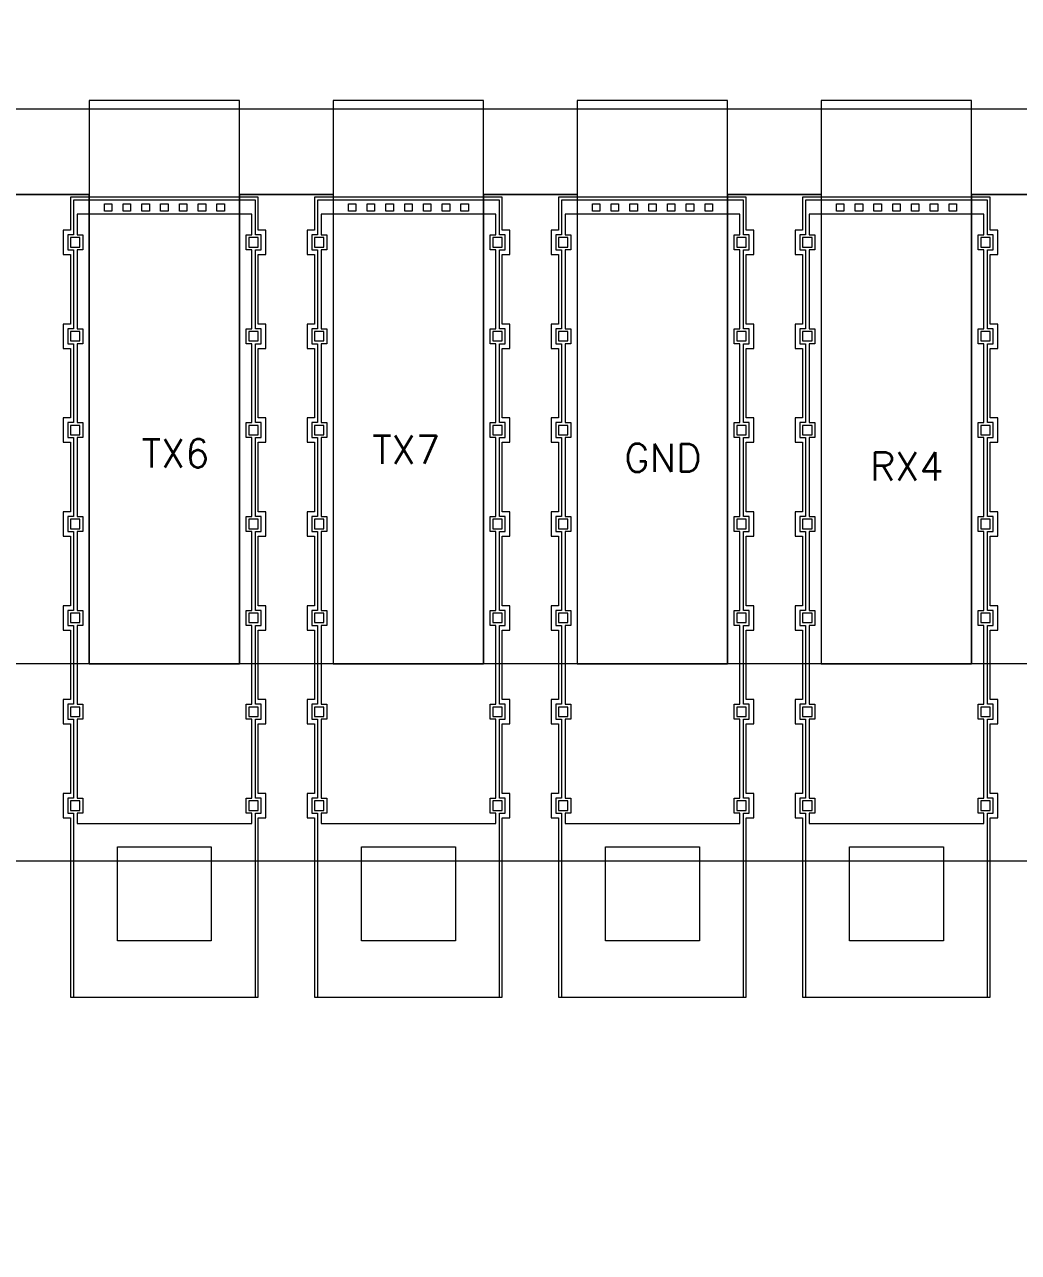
# Model space of a CAD drawing. Header units: millimetres. Extents: x 1403 to 2381, y 158 to 387.
# Drawn here: x 2192.419 to 2193.478, y 294.725 to 296.033 of the extents above; entities that cross this region are included whole.
import ezdxf

# ---------------------------------------------------------------- set-up
doc = ezdxf.new("R2010")
doc.units = ezdxf.units.MM
doc.layers.get('0').update_dxf_attribs({"lineweight": 5})
for name, color, linetype in [('1.Metal', 10, 'Continuous'), ('3.Bottom insulation', 2, 'Continuous'), ('5.Top insulation', 32, 'Continuous'), ('COVER LENS', 6, 'Continuous')]:
    doc.layers.add(name, color=color, linetype=linetype)
for name, color, linetype, lineweight in [('2.Pattern ITO', 211, 'Continuous', 0), ('4.Bridge ITO', 6, 'Continuous', 25), ('DIM', 3, 'Continuous', 5), ('Encap', 210, 'Continuous', 5), ('FPC', 50, 'Continuous', 5), ('Layout.drawing', 1, 'Continuous', 5), ('POL', 202, 'Continuous', 5)]:
    doc.layers.add(name, color=color, linetype=linetype, lineweight=lineweight)
doc.styles.get("Standard").update_dxf_attribs({"font": 'txt', "bigfont": 'gbcbig.shx'})

# ---------------------------------------------------------------- blocks, each defined once
blk = doc.blocks.new('R104A3M-001-POL-V01-A')
at = {"layer": '1.Metal', "lineweight": 5}
for points in [[(675.1831, 329.4683), (675.1831, 329.6643), (675.1891, 329.6643), (675.1891, 329.6803), (675.1831, 329.6803), (675.1831, 329.7643), (675.1891, 329.7643), (675.1891, 329.7803), (675.1831, 329.7803), (675.1831, 329.8643), (675.1891, 329.8643), (675.1891, 329.8803), (675.1831, 329.8803), (675.1831, 329.9643), (675.1891, 329.9643), (675.1891, 329.9803), (675.1831, 329.9803), (675.1831, 330.0643), (675.1891, 330.0643), (675.1891, 330.0803), (675.1831, 330.0803), (675.1831, 330.1643), (675.1891, 330.1643), (675.1891, 330.1803), (675.1831, 330.1803), (675.1831, 330.2643), (675.1891, 330.2643), (675.1891, 330.2803), (675.1831, 330.2803), (675.1831, 330.3173), (674.9891, 330.3173), (674.9891, 330.2803), (674.9831, 330.2803), (674.9831, 330.2643), (674.9891, 330.2643), (674.9891, 330.1803), (674.9831, 330.1803), (674.9831, 330.1643), (674.9891, 330.1643), (674.9891, 330.0803), (674.9831, 330.0803), (674.9831, 330.0643), (674.9891, 330.0643), (674.9891, 329.9803), (674.9831, 329.9803), (674.9831, 329.9643), (674.9891, 329.9643), (674.9891, 329.8803), (674.9831, 329.8803), (674.9831, 329.8643), (674.9891, 329.8643), (674.9891, 329.7803), (674.9831, 329.7803), (674.9831, 329.7643), (674.9891, 329.7643), (674.9891, 329.6803), (674.9831, 329.6803), (674.9831, 329.6643), (674.9891, 329.6643), (674.9891, 329.4683)], [(675.4431, 329.4683), (675.4431, 329.6643), (675.4491, 329.6643), (675.4491, 329.6803), (675.4431, 329.6803), (675.4431, 329.7643), (675.4491, 329.7643), (675.4491, 329.7803), (675.4431, 329.7803), (675.4431, 329.8643), (675.4491, 329.8643), (675.4491, 329.8803), (675.4431, 329.8803), (675.4431, 329.9643), (675.4491, 329.9643), (675.4491, 329.9803), (675.4431, 329.9803), (675.4431, 330.0643), (675.4491, 330.0643), (675.4491, 330.0803), (675.4431, 330.0803), (675.4431, 330.1643), (675.4491, 330.1643), (675.4491, 330.1803), (675.4431, 330.1803), (675.4431, 330.2643), (675.4491, 330.2643), (675.4491, 330.2803), (675.4431, 330.2803), (675.4431, 330.3173), (675.2491, 330.3173), (675.2491, 330.2803), (675.2431, 330.2803), (675.2431, 330.2643), (675.2491, 330.2643), (675.2491, 330.1803), (675.2431, 330.1803), (675.2431, 330.1643), (675.2491, 330.1643), (675.2491, 330.0803), (675.2431, 330.0803), (675.2431, 330.0643), (675.2491, 330.0643), (675.2491, 329.9803), (675.2431, 329.9803), (675.2431, 329.9643), (675.2491, 329.9643), (675.2491, 329.8803), (675.2431, 329.8803), (675.2431, 329.8643), (675.2491, 329.8643), (675.2491, 329.7803), (675.2431, 329.7803), (675.2431, 329.7643), (675.2491, 329.7643), (675.2491, 329.6803), (675.2431, 329.6803), (675.2431, 329.6643), (675.2491, 329.6643), (675.2491, 329.4683)], [(675.7031, 329.4683), (675.7031, 329.6643), (675.7091, 329.6643), (675.7091, 329.6803), (675.7031, 329.6803), (675.7031, 329.7643), (675.7091, 329.7643), (675.7091, 329.7803), (675.7031, 329.7803), (675.7031, 329.8643), (675.7091, 329.8643), (675.7091, 329.8803), (675.7031, 329.8803), (675.7031, 329.9643), (675.7091, 329.9643), (675.7091, 329.9803), (675.7031, 329.9803), (675.7031, 330.0643), (675.7091, 330.0643), (675.7091, 330.0803), (675.7031, 330.0803), (675.7031, 330.1643), (675.7091, 330.1643), (675.7091, 330.1803), (675.7031, 330.1803), (675.7031, 330.2643), (675.7091, 330.2643), (675.7091, 330.2803), (675.7031, 330.2803), (675.7031, 330.3173), (675.5091, 330.3173), (675.5091, 330.2803), (675.5031, 330.2803), (675.5031, 330.2643), (675.5091, 330.2643), (675.5091, 330.1803), (675.5031, 330.1803), (675.5031, 330.1643), (675.5091, 330.1643), (675.5091, 330.0803), (675.5031, 330.0803), (675.5031, 330.0643), (675.5091, 330.0643), (675.5091, 329.9803), (675.5031, 329.9803), (675.5031, 329.9643), (675.5091, 329.9643), (675.5091, 329.8803), (675.5031, 329.8803), (675.5031, 329.8643), (675.5091, 329.8643), (675.5091, 329.7803), (675.5031, 329.7803), (675.5031, 329.7643), (675.5091, 329.7643), (675.5091, 329.6803), (675.5031, 329.6803), (675.5031, 329.6643), (675.5091, 329.6643), (675.5091, 329.4683)], [(675.9631, 329.4683), (675.9631, 329.6643), (675.9691, 329.6643), (675.9691, 329.6803), (675.9631, 329.6803), (675.9631, 329.7643), (675.9691, 329.7643), (675.9691, 329.7803), (675.9631, 329.7803), (675.9631, 329.8643), (675.9691, 329.8643), (675.9691, 329.8803), (675.9631, 329.8803), (675.9631, 329.9643), (675.9691, 329.9643), (675.9691, 329.9803), (675.9631, 329.9803), (675.9631, 330.0643), (675.9691, 330.0643), (675.9691, 330.0803), (675.9631, 330.0803), (675.9631, 330.1643), (675.9691, 330.1643), (675.9691, 330.1803), (675.9631, 330.1803), (675.9631, 330.2643), (675.9691, 330.2643), (675.9691, 330.2803), (675.9631, 330.2803), (675.9631, 330.3173), (675.7691, 330.3173), (675.7691, 330.2803), (675.7631, 330.2803), (675.7631, 330.2643), (675.7691, 330.2643), (675.7691, 330.1803), (675.7631, 330.1803), (675.7631, 330.1643), (675.7691, 330.1643), (675.7691, 330.0803), (675.7631, 330.0803), (675.7631, 330.0643), (675.7691, 330.0643), (675.7691, 329.9803), (675.7631, 329.9803), (675.7631, 329.9643), (675.7691, 329.9643), (675.7691, 329.8803), (675.7631, 329.8803), (675.7631, 329.8643), (675.7691, 329.8643), (675.7691, 329.7803), (675.7631, 329.7803), (675.7631, 329.7643), (675.7691, 329.7643), (675.7691, 329.6803), (675.7631, 329.6803), (675.7631, 329.6643), (675.7691, 329.6643), (675.7691, 329.4683)]]:
    blk.add_lwpolyline(points, dxfattribs=at)
for points in [[(675.1791, 329.6533), (675.1791, 329.6643), (675.1731, 329.6643), (675.1731, 329.6803), (675.1791, 329.6803), (675.1791, 329.7643), (675.1731, 329.7643), (675.1731, 329.7803), (675.1791, 329.7803), (675.1791, 329.8643), (675.1731, 329.8643), (675.1731, 329.8803), (675.1791, 329.8803), (675.1791, 329.9643), (675.1731, 329.9643), (675.1731, 329.9803), (675.1791, 329.9803), (675.1791, 330.0643), (675.1731, 330.0643), (675.1731, 330.0803), (675.1791, 330.0803), (675.1791, 330.1643), (675.1731, 330.1643), (675.1731, 330.1803), (675.1791, 330.1803), (675.1791, 330.2643), (675.1731, 330.2643), (675.1731, 330.2803), (675.1791, 330.2803), (675.1791, 330.3023), (674.9931, 330.3023), (674.9931, 330.2803), (674.9991, 330.2803), (674.9991, 330.2643), (674.9931, 330.2643), (674.9931, 330.1803), (674.9991, 330.1803), (674.9991, 330.1643), (674.9931, 330.1643), (674.9931, 330.0803), (674.9991, 330.0803), (674.9991, 330.0643), (674.9931, 330.0643), (674.9931, 329.9803), (674.9991, 329.9803), (674.9991, 329.9643), (674.9931, 329.9643), (674.9931, 329.8803), (674.9991, 329.8803), (674.9991, 329.8643), (674.9931, 329.8643), (674.9931, 329.7803), (674.9991, 329.7803), (674.9991, 329.7643), (674.9931, 329.7643), (674.9931, 329.6803), (674.9991, 329.6803), (674.9991, 329.6643), (674.9931, 329.6643), (674.9931, 329.6533)], [(675.4391, 329.6533), (675.4391, 329.6643), (675.4331, 329.6643), (675.4331, 329.6803), (675.4391, 329.6803), (675.4391, 329.7643), (675.4331, 329.7643), (675.4331, 329.7803), (675.4391, 329.7803), (675.4391, 329.8643), (675.4331, 329.8643), (675.4331, 329.8803), (675.4391, 329.8803), (675.4391, 329.9643), (675.4331, 329.9643), (675.4331, 329.9803), (675.4391, 329.9803), (675.4391, 330.0643), (675.4331, 330.0643), (675.4331, 330.0803), (675.4391, 330.0803), (675.4391, 330.1643), (675.4331, 330.1643), (675.4331, 330.1803), (675.4391, 330.1803), (675.4391, 330.2643), (675.4331, 330.2643), (675.4331, 330.2803), (675.4391, 330.2803), (675.4391, 330.3023), (675.2531, 330.3023), (675.2531, 330.2803), (675.2591, 330.2803), (675.2591, 330.2643), (675.2531, 330.2643), (675.2531, 330.1803), (675.2591, 330.1803), (675.2591, 330.1643), (675.2531, 330.1643), (675.2531, 330.0803), (675.2591, 330.0803), (675.2591, 330.0643), (675.2531, 330.0643), (675.2531, 329.9803), (675.2591, 329.9803), (675.2591, 329.9643), (675.2531, 329.9643), (675.2531, 329.8803), (675.2591, 329.8803), (675.2591, 329.8643), (675.2531, 329.8643), (675.2531, 329.7803), (675.2591, 329.7803), (675.2591, 329.7643), (675.2531, 329.7643), (675.2531, 329.6803), (675.2591, 329.6803), (675.2591, 329.6643), (675.2531, 329.6643), (675.2531, 329.6533)], [(675.6991, 329.6533), (675.6991, 329.6643), (675.6931, 329.6643), (675.6931, 329.6803), (675.6991, 329.6803), (675.6991, 329.7643), (675.6931, 329.7643), (675.6931, 329.7803), (675.6991, 329.7803), (675.6991, 329.8643), (675.6931, 329.8643), (675.6931, 329.8803), (675.6991, 329.8803), (675.6991, 329.9643), (675.6931, 329.9643), (675.6931, 329.9803), (675.6991, 329.9803), (675.6991, 330.0643), (675.6931, 330.0643), (675.6931, 330.0803), (675.6991, 330.0803), (675.6991, 330.1643), (675.6931, 330.1643), (675.6931, 330.1803), (675.6991, 330.1803), (675.6991, 330.2643), (675.6931, 330.2643), (675.6931, 330.2803), (675.6991, 330.2803), (675.6991, 330.3023), (675.5131, 330.3023), (675.5131, 330.2803), (675.5191, 330.2803), (675.5191, 330.2643), (675.5131, 330.2643), (675.5131, 330.1803), (675.5191, 330.1803), (675.5191, 330.1643), (675.5131, 330.1643), (675.5131, 330.0803), (675.5191, 330.0803), (675.5191, 330.0643), (675.5131, 330.0643), (675.5131, 329.9803), (675.5191, 329.9803), (675.5191, 329.9643), (675.5131, 329.9643), (675.5131, 329.8803), (675.5191, 329.8803), (675.5191, 329.8643), (675.5131, 329.8643), (675.5131, 329.7803), (675.5191, 329.7803), (675.5191, 329.7643), (675.5131, 329.7643), (675.5131, 329.6803), (675.5191, 329.6803), (675.5191, 329.6643), (675.5131, 329.6643), (675.5131, 329.6533)], [(675.9591, 329.6533), (675.9591, 329.6643), (675.9531, 329.6643), (675.9531, 329.6803), (675.9591, 329.6803), (675.9591, 329.7643), (675.9531, 329.7643), (675.9531, 329.7803), (675.9591, 329.7803), (675.9591, 329.8643), (675.9531, 329.8643), (675.9531, 329.8803), (675.9591, 329.8803), (675.9591, 329.9643), (675.9531, 329.9643), (675.9531, 329.9803), (675.9591, 329.9803), (675.9591, 330.0643), (675.9531, 330.0643), (675.9531, 330.0803), (675.9591, 330.0803), (675.9591, 330.1643), (675.9531, 330.1643), (675.9531, 330.1803), (675.9591, 330.1803), (675.9591, 330.2643), (675.9531, 330.2643), (675.9531, 330.2803), (675.9591, 330.2803), (675.9591, 330.3023), (675.7731, 330.3023), (675.7731, 330.2803), (675.7791, 330.2803), (675.7791, 330.2643), (675.7731, 330.2643), (675.7731, 330.1803), (675.7791, 330.1803), (675.7791, 330.1643), (675.7731, 330.1643), (675.7731, 330.0803), (675.7791, 330.0803), (675.7791, 330.0643), (675.7731, 330.0643), (675.7731, 329.9803), (675.7791, 329.9803), (675.7791, 329.9643), (675.7731, 329.9643), (675.7731, 329.8803), (675.7791, 329.8803), (675.7791, 329.8643), (675.7731, 329.8643), (675.7731, 329.7803), (675.7791, 329.7803), (675.7791, 329.7643), (675.7731, 329.7643), (675.7731, 329.6803), (675.7791, 329.6803), (675.7791, 329.6643), (675.7731, 329.6643), (675.7731, 329.6533)]]:
    blk.add_lwpolyline(points, close=True, dxfattribs=at)
at = {"layer": '2.Pattern ITO', "lineweight": 5}
for points in [[(674.9861, 329.6593), (674.9861, 329.4683), (675.1861, 329.4683), (675.1861, 329.6593), (675.1941, 329.6593), (675.1941, 329.6853), (675.1861, 329.6853), (675.1861, 329.7593), (675.1941, 329.7593), (675.1941, 329.7853), (675.1861, 329.7853), (675.1861, 329.8593), (675.1941, 329.8593), (675.1941, 329.8853), (675.1861, 329.8853), (675.1861, 329.9593), (675.1941, 329.9593), (675.1941, 329.9853), (675.1861, 329.9853), (675.1861, 330.0593), (675.1941, 330.0593), (675.1941, 330.0853), (675.1861, 330.0853), (675.1861, 330.1593), (675.1941, 330.1593), (675.1941, 330.1853), (675.1861, 330.1853), (675.1861, 330.2593), (675.1941, 330.2593), (675.1941, 330.2853), (675.1861, 330.2853), (675.1861, 330.3203), (674.9861, 330.3203), (674.9861, 330.2853), (674.9781, 330.2853), (674.9781, 330.2593), (674.9861, 330.2593), (674.9861, 330.1853), (674.9781, 330.1853), (674.9781, 330.1593), (674.9861, 330.1593), (674.9861, 330.0853), (674.9781, 330.0853), (674.9781, 330.0593), (674.9861, 330.0593), (674.9861, 329.9853), (674.9781, 329.9853), (674.9781, 329.9593), (674.9861, 329.9593), (674.9861, 329.8853), (674.9781, 329.8853), (674.9781, 329.8593), (674.9861, 329.8593), (674.9861, 329.7853), (674.9781, 329.7853), (674.9781, 329.7593), (674.9861, 329.7593), (674.9861, 329.6853), (674.9781, 329.6853), (674.9781, 329.6593)], [(675.2461, 329.6593), (675.2461, 329.4683), (675.4461, 329.4683), (675.4461, 329.6593), (675.4541, 329.6593), (675.4541, 329.6853), (675.4461, 329.6853), (675.4461, 329.7593), (675.4541, 329.7593), (675.4541, 329.7853), (675.4461, 329.7853), (675.4461, 329.8593), (675.4541, 329.8593), (675.4541, 329.8853), (675.4461, 329.8853), (675.4461, 329.9593), (675.4541, 329.9593), (675.4541, 329.9853), (675.4461, 329.9853), (675.4461, 330.0593), (675.4541, 330.0593), (675.4541, 330.0853), (675.4461, 330.0853), (675.4461, 330.1593), (675.4541, 330.1593), (675.4541, 330.1853), (675.4461, 330.1853), (675.4461, 330.2593), (675.4541, 330.2593), (675.4541, 330.2853), (675.4461, 330.2853), (675.4461, 330.3203), (675.2461, 330.3203), (675.2461, 330.2853), (675.2381, 330.2853), (675.2381, 330.2593), (675.2461, 330.2593), (675.2461, 330.1853), (675.2381, 330.1853), (675.2381, 330.1593), (675.2461, 330.1593), (675.2461, 330.0853), (675.2381, 330.0853), (675.2381, 330.0593), (675.2461, 330.0593), (675.2461, 329.9853), (675.2381, 329.9853), (675.2381, 329.9593), (675.2461, 329.9593), (675.2461, 329.8853), (675.2381, 329.8853), (675.2381, 329.8593), (675.2461, 329.8593), (675.2461, 329.7853), (675.2381, 329.7853), (675.2381, 329.7593), (675.2461, 329.7593), (675.2461, 329.6853), (675.2381, 329.6853), (675.2381, 329.6593)], [(675.5061, 329.6593), (675.5061, 329.4683), (675.7061, 329.4683), (675.7061, 329.6593), (675.7141, 329.6593), (675.7141, 329.6853), (675.7061, 329.6853), (675.7061, 329.7593), (675.7141, 329.7593), (675.7141, 329.7853), (675.7061, 329.7853), (675.7061, 329.8593), (675.7141, 329.8593), (675.7141, 329.8853), (675.7061, 329.8853), (675.7061, 329.9593), (675.7141, 329.9593), (675.7141, 329.9853), (675.7061, 329.9853), (675.7061, 330.0593), (675.7141, 330.0593), (675.7141, 330.0853), (675.7061, 330.0853), (675.7061, 330.1593), (675.7141, 330.1593), (675.7141, 330.1853), (675.7061, 330.1853), (675.7061, 330.2593), (675.7141, 330.2593), (675.7141, 330.2853), (675.7061, 330.2853), (675.7061, 330.3203), (675.5061, 330.3203), (675.5061, 330.2853), (675.4981, 330.2853), (675.4981, 330.2593), (675.5061, 330.2593), (675.5061, 330.1853), (675.4981, 330.1853), (675.4981, 330.1593), (675.5061, 330.1593), (675.5061, 330.0853), (675.4981, 330.0853), (675.4981, 330.0593), (675.5061, 330.0593), (675.5061, 329.9853), (675.4981, 329.9853), (675.4981, 329.9593), (675.5061, 329.9593), (675.5061, 329.8853), (675.4981, 329.8853), (675.4981, 329.8593), (675.5061, 329.8593), (675.5061, 329.7853), (675.4981, 329.7853), (675.4981, 329.7593), (675.5061, 329.7593), (675.5061, 329.6853), (675.4981, 329.6853), (675.4981, 329.6593)], [(675.7661, 329.6593), (675.7661, 329.4683), (675.9661, 329.4683), (675.9661, 329.6593), (675.9741, 329.6593), (675.9741, 329.6853), (675.9661, 329.6853), (675.9661, 329.7593), (675.9741, 329.7593), (675.9741, 329.7853), (675.9661, 329.7853), (675.9661, 329.8593), (675.9741, 329.8593), (675.9741, 329.8853), (675.9661, 329.8853), (675.9661, 329.9593), (675.9741, 329.9593), (675.9741, 329.9853), (675.9661, 329.9853), (675.9661, 330.0593), (675.9741, 330.0593), (675.9741, 330.0853), (675.9661, 330.0853), (675.9661, 330.1593), (675.9741, 330.1593), (675.9741, 330.1853), (675.9661, 330.1853), (675.9661, 330.2593), (675.9741, 330.2593), (675.9741, 330.2853), (675.9661, 330.2853), (675.9661, 330.3203), (675.7661, 330.3203), (675.7661, 330.2853), (675.7581, 330.2853), (675.7581, 330.2593), (675.7661, 330.2593), (675.7661, 330.1853), (675.7581, 330.1853), (675.7581, 330.1593), (675.7661, 330.1593), (675.7661, 330.0853), (675.7581, 330.0853), (675.7581, 330.0593), (675.7661, 330.0593), (675.7661, 329.9853), (675.7581, 329.9853), (675.7581, 329.9593), (675.7661, 329.9593), (675.7661, 329.8853), (675.7581, 329.8853), (675.7581, 329.8593), (675.7661, 329.8593), (675.7661, 329.7853), (675.7581, 329.7853), (675.7581, 329.7593), (675.7661, 329.7593), (675.7661, 329.6853), (675.7581, 329.6853), (675.7581, 329.6593)]]:
    blk.add_lwpolyline(points, close=True, dxfattribs=at)
at = {"layer": '3.Bottom insulation', "lineweight": 5}
for points in [[(675.0221, 330.3053), (675.0221, 330.3133), (675.0301, 330.3133), (675.0301, 330.3053)], [(675.0421, 330.3053), (675.0421, 330.3133), (675.0501, 330.3133), (675.0501, 330.3053)], [(675.0621, 330.3053), (675.0621, 330.3133), (675.0701, 330.3133), (675.0701, 330.3053)], [(675.0821, 330.3053), (675.0821, 330.3133), (675.0901, 330.3133), (675.0901, 330.3053)], [(675.1021, 330.3053), (675.1021, 330.3133), (675.1101, 330.3133), (675.1101, 330.3053)], [(675.1221, 330.3053), (675.1221, 330.3133), (675.1301, 330.3133), (675.1301, 330.3053)], [(675.1421, 330.3053), (675.1421, 330.3133), (675.1501, 330.3133), (675.1501, 330.3053)], [(675.2821, 330.3053), (675.2821, 330.3133), (675.2901, 330.3133), (675.2901, 330.3053)], [(675.3021, 330.3053), (675.3021, 330.3133), (675.3101, 330.3133), (675.3101, 330.3053)], [(675.3221, 330.3053), (675.3221, 330.3133), (675.3301, 330.3133), (675.3301, 330.3053)], [(675.3421, 330.3053), (675.3421, 330.3133), (675.3501, 330.3133), (675.3501, 330.3053)], [(675.3621, 330.3053), (675.3621, 330.3133), (675.3701, 330.3133), (675.3701, 330.3053)], [(675.3821, 330.3053), (675.3821, 330.3133), (675.3901, 330.3133), (675.3901, 330.3053)], [(675.4021, 330.3053), (675.4021, 330.3133), (675.4101, 330.3133), (675.4101, 330.3053)], [(675.5421, 330.3053), (675.5421, 330.3133), (675.5501, 330.3133), (675.5501, 330.3053)], [(675.5621, 330.3053), (675.5621, 330.3133), (675.5701, 330.3133), (675.5701, 330.3053)], [(675.5821, 330.3053), (675.5821, 330.3133), (675.5901, 330.3133), (675.5901, 330.3053)], [(675.6021, 330.3053), (675.6021, 330.3133), (675.6101, 330.3133), (675.6101, 330.3053)], [(675.6221, 330.3053), (675.6221, 330.3133), (675.6301, 330.3133), (675.6301, 330.3053)], [(675.6421, 330.3053), (675.6421, 330.3133), (675.6501, 330.3133), (675.6501, 330.3053)], [(675.6621, 330.3053), (675.6621, 330.3133), (675.6701, 330.3133), (675.6701, 330.3053)], [(675.8021, 330.3053), (675.8021, 330.3133), (675.8101, 330.3133), (675.8101, 330.3053)], [(675.8221, 330.3053), (675.8221, 330.3133), (675.8301, 330.3133), (675.8301, 330.3053)], [(675.8421, 330.3053), (675.8421, 330.3133), (675.8501, 330.3133), (675.8501, 330.3053)], [(675.8621, 330.3053), (675.8621, 330.3133), (675.8701, 330.3133), (675.8701, 330.3053)], [(675.8821, 330.3053), (675.8821, 330.3133), (675.8901, 330.3133), (675.8901, 330.3053)], [(675.9021, 330.3053), (675.9021, 330.3133), (675.9101, 330.3133), (675.9101, 330.3053)], [(675.9221, 330.3053), (675.9221, 330.3133), (675.9301, 330.3133), (675.9301, 330.3053)], [(674.9961, 330.2673), (674.9961, 330.2773), (674.9861, 330.2773), (674.9861, 330.2673)], [(675.1861, 330.2673), (675.1861, 330.2773), (675.1761, 330.2773), (675.1761, 330.2673)], [(675.2561, 330.2673), (675.2561, 330.2773), (675.2461, 330.2773), (675.2461, 330.2673)], [(675.4461, 330.2673), (675.4461, 330.2773), (675.4361, 330.2773), (675.4361, 330.2673)], [(675.5161, 330.2673), (675.5161, 330.2773), (675.5061, 330.2773), (675.5061, 330.2673)], [(675.7061, 330.2673), (675.7061, 330.2773), (675.6961, 330.2773), (675.6961, 330.2673)], [(675.7761, 330.2673), (675.7761, 330.2773), (675.7661, 330.2773), (675.7661, 330.2673)], [(675.9661, 330.2673), (675.9661, 330.2773), (675.9561, 330.2773), (675.9561, 330.2673)], [(674.9961, 330.1673), (674.9961, 330.1773), (674.9861, 330.1773), (674.9861, 330.1673)], [(675.1861, 330.1673), (675.1861, 330.1773), (675.1761, 330.1773), (675.1761, 330.1673)], [(675.2561, 330.1673), (675.2561, 330.1773), (675.2461, 330.1773), (675.2461, 330.1673)], [(675.4461, 330.1673), (675.4461, 330.1773), (675.4361, 330.1773), (675.4361, 330.1673)], [(675.5161, 330.1673), (675.5161, 330.1773), (675.5061, 330.1773), (675.5061, 330.1673)], [(675.7061, 330.1673), (675.7061, 330.1773), (675.6961, 330.1773), (675.6961, 330.1673)], [(675.7761, 330.1673), (675.7761, 330.1773), (675.7661, 330.1773), (675.7661, 330.1673)], [(675.9661, 330.1673), (675.9661, 330.1773), (675.9561, 330.1773), (675.9561, 330.1673)], [(674.9961, 330.0673), (674.9961, 330.0773), (674.9861, 330.0773), (674.9861, 330.0673)], [(675.1861, 330.0673), (675.1861, 330.0773), (675.1761, 330.0773), (675.1761, 330.0673)], [(675.2561, 330.0673), (675.2561, 330.0773), (675.2461, 330.0773), (675.2461, 330.0673)], [(675.4461, 330.0673), (675.4461, 330.0773), (675.4361, 330.0773), (675.4361, 330.0673)], [(675.5161, 330.0673), (675.5161, 330.0773), (675.5061, 330.0773), (675.5061, 330.0673)], [(675.7061, 330.0673), (675.7061, 330.0773), (675.6961, 330.0773), (675.6961, 330.0673)], [(675.7761, 330.0673), (675.7761, 330.0773), (675.7661, 330.0773), (675.7661, 330.0673)], [(675.9661, 330.0673), (675.9661, 330.0773), (675.9561, 330.0773), (675.9561, 330.0673)], [(674.9961, 329.9673), (674.9961, 329.9773), (674.9861, 329.9773), (674.9861, 329.9673)], [(675.1861, 329.9673), (675.1861, 329.9773), (675.1761, 329.9773), (675.1761, 329.9673)], [(675.2561, 329.9673), (675.2561, 329.9773), (675.2461, 329.9773), (675.2461, 329.9673)], [(675.4461, 329.9673), (675.4461, 329.9773), (675.4361, 329.9773), (675.4361, 329.9673)], [(675.5161, 329.9673), (675.5161, 329.9773), (675.5061, 329.9773), (675.5061, 329.9673)], [(675.7061, 329.9673), (675.7061, 329.9773), (675.6961, 329.9773), (675.6961, 329.9673)], [(675.7761, 329.9673), (675.7761, 329.9773), (675.7661, 329.9773), (675.7661, 329.9673)], [(675.9661, 329.9673), (675.9661, 329.9773), (675.9561, 329.9773), (675.9561, 329.9673)], [(674.9961, 329.8673), (674.9961, 329.8773), (674.9861, 329.8773), (674.9861, 329.8673)], [(675.1861, 329.8673), (675.1861, 329.8773), (675.1761, 329.8773), (675.1761, 329.8673)], [(675.2561, 329.8673), (675.2561, 329.8773), (675.2461, 329.8773), (675.2461, 329.8673)], [(675.4461, 329.8673), (675.4461, 329.8773), (675.4361, 329.8773), (675.4361, 329.8673)], [(675.5161, 329.8673), (675.5161, 329.8773), (675.5061, 329.8773), (675.5061, 329.8673)], [(675.7061, 329.8673), (675.7061, 329.8773), (675.6961, 329.8773), (675.6961, 329.8673)], [(675.7761, 329.8673), (675.7761, 329.8773), (675.7661, 329.8773), (675.7661, 329.8673)], [(675.9661, 329.8673), (675.9661, 329.8773), (675.9561, 329.8773), (675.9561, 329.8673)], [(674.9961, 329.7673), (674.9961, 329.7773), (674.9861, 329.7773), (674.9861, 329.7673)], [(675.1861, 329.7673), (675.1861, 329.7773), (675.1761, 329.7773), (675.1761, 329.7673)], [(675.2561, 329.7673), (675.2561, 329.7773), (675.2461, 329.7773), (675.2461, 329.7673)], [(675.4461, 329.7673), (675.4461, 329.7773), (675.4361, 329.7773), (675.4361, 329.7673)], [(675.5161, 329.7673), (675.5161, 329.7773), (675.5061, 329.7773), (675.5061, 329.7673)], [(675.7061, 329.7673), (675.7061, 329.7773), (675.6961, 329.7773), (675.6961, 329.7673)], [(675.7761, 329.7673), (675.7761, 329.7773), (675.7661, 329.7773), (675.7661, 329.7673)], [(675.9661, 329.7673), (675.9661, 329.7773), (675.9561, 329.7773), (675.9561, 329.7673)], [(674.9961, 329.6673), (674.9961, 329.6773), (674.9861, 329.6773), (674.9861, 329.6673)], [(675.1861, 329.6673), (675.1861, 329.6773), (675.1761, 329.6773), (675.1761, 329.6673)], [(675.2561, 329.6673), (675.2561, 329.6773), (675.2461, 329.6773), (675.2461, 329.6673)], [(675.4461, 329.6673), (675.4461, 329.6773), (675.4361, 329.6773), (675.4361, 329.6673)], [(675.5161, 329.6673), (675.5161, 329.6773), (675.5061, 329.6773), (675.5061, 329.6673)], [(675.7061, 329.6673), (675.7061, 329.6773), (675.6961, 329.6773), (675.6961, 329.6673)], [(675.7761, 329.6673), (675.7761, 329.6773), (675.7661, 329.6773), (675.7661, 329.6673)], [(675.9661, 329.6673), (675.9661, 329.6773), (675.9561, 329.6773), (675.9561, 329.6673)], [(675.0361, 329.6283), (675.1361, 329.6283), (675.1361, 329.5283), (675.0361, 329.5283)], [(675.2961, 329.6283), (675.3961, 329.6283), (675.3961, 329.5283), (675.2961, 329.5283)], [(675.5561, 329.6283), (675.6561, 329.6283), (675.6561, 329.5283), (675.5561, 329.5283)], [(675.8161, 329.6283), (675.9161, 329.6283), (675.9161, 329.5283), (675.8161, 329.5283)]]:
    blk.add_lwpolyline(points, close=True, dxfattribs=at)
at = {"layer": '4.Bridge ITO', "lineweight": 5}
for points in [[(674.9861, 329.6593), (674.9861, 329.4683), (675.1861, 329.4683), (675.1861, 329.6593), (675.1941, 329.6593), (675.1941, 329.6853), (675.1861, 329.6853), (675.1861, 329.7593), (675.1941, 329.7593), (675.1941, 329.7853), (675.1861, 329.7853), (675.1861, 329.8593), (675.1941, 329.8593), (675.1941, 329.8853), (675.1861, 329.8853), (675.1861, 329.9593), (675.1941, 329.9593), (675.1941, 329.9853), (675.1861, 329.9853), (675.1861, 330.0593), (675.1941, 330.0593), (675.1941, 330.0853), (675.1861, 330.0853), (675.1861, 330.1593), (675.1941, 330.1593), (675.1941, 330.1853), (675.1861, 330.1853), (675.1861, 330.2593), (675.1941, 330.2593), (675.1941, 330.2853), (675.1861, 330.2853), (675.1861, 330.3203), (674.9861, 330.3203), (674.9861, 330.2853), (674.9781, 330.2853), (674.9781, 330.2593), (674.9861, 330.2593), (674.9861, 330.1853), (674.9781, 330.1853), (674.9781, 330.1593), (674.9861, 330.1593), (674.9861, 330.0853), (674.9781, 330.0853), (674.9781, 330.0593), (674.9861, 330.0593), (674.9861, 329.9853), (674.9781, 329.9853), (674.9781, 329.9593), (674.9861, 329.9593), (674.9861, 329.8853), (674.9781, 329.8853), (674.9781, 329.8593), (674.9861, 329.8593), (674.9861, 329.7853), (674.9781, 329.7853), (674.9781, 329.7593), (674.9861, 329.7593), (674.9861, 329.6853), (674.9781, 329.6853), (674.9781, 329.6593)], [(675.2461, 329.6593), (675.2461, 329.4683), (675.4461, 329.4683), (675.4461, 329.6593), (675.4541, 329.6593), (675.4541, 329.6853), (675.4461, 329.6853), (675.4461, 329.7593), (675.4541, 329.7593), (675.4541, 329.7853), (675.4461, 329.7853), (675.4461, 329.8593), (675.4541, 329.8593), (675.4541, 329.8853), (675.4461, 329.8853), (675.4461, 329.9593), (675.4541, 329.9593), (675.4541, 329.9853), (675.4461, 329.9853), (675.4461, 330.0593), (675.4541, 330.0593), (675.4541, 330.0853), (675.4461, 330.0853), (675.4461, 330.1593), (675.4541, 330.1593), (675.4541, 330.1853), (675.4461, 330.1853), (675.4461, 330.2593), (675.4541, 330.2593), (675.4541, 330.2853), (675.4461, 330.2853), (675.4461, 330.3203), (675.2461, 330.3203), (675.2461, 330.2853), (675.2381, 330.2853), (675.2381, 330.2593), (675.2461, 330.2593), (675.2461, 330.1853), (675.2381, 330.1853), (675.2381, 330.1593), (675.2461, 330.1593), (675.2461, 330.0853), (675.2381, 330.0853), (675.2381, 330.0593), (675.2461, 330.0593), (675.2461, 329.9853), (675.2381, 329.9853), (675.2381, 329.9593), (675.2461, 329.9593), (675.2461, 329.8853), (675.2381, 329.8853), (675.2381, 329.8593), (675.2461, 329.8593), (675.2461, 329.7853), (675.2381, 329.7853), (675.2381, 329.7593), (675.2461, 329.7593), (675.2461, 329.6853), (675.2381, 329.6853), (675.2381, 329.6593)], [(675.5061, 329.6593), (675.5061, 329.4683), (675.7061, 329.4683), (675.7061, 329.6593), (675.7141, 329.6593), (675.7141, 329.6853), (675.7061, 329.6853), (675.7061, 329.7593), (675.7141, 329.7593), (675.7141, 329.7853), (675.7061, 329.7853), (675.7061, 329.8593), (675.7141, 329.8593), (675.7141, 329.8853), (675.7061, 329.8853), (675.7061, 329.9593), (675.7141, 329.9593), (675.7141, 329.9853), (675.7061, 329.9853), (675.7061, 330.0593), (675.7141, 330.0593), (675.7141, 330.0853), (675.7061, 330.0853), (675.7061, 330.1593), (675.7141, 330.1593), (675.7141, 330.1853), (675.7061, 330.1853), (675.7061, 330.2593), (675.7141, 330.2593), (675.7141, 330.2853), (675.7061, 330.2853), (675.7061, 330.3203), (675.5061, 330.3203), (675.5061, 330.2853), (675.4981, 330.2853), (675.4981, 330.2593), (675.5061, 330.2593), (675.5061, 330.1853), (675.4981, 330.1853), (675.4981, 330.1593), (675.5061, 330.1593), (675.5061, 330.0853), (675.4981, 330.0853), (675.4981, 330.0593), (675.5061, 330.0593), (675.5061, 329.9853), (675.4981, 329.9853), (675.4981, 329.9593), (675.5061, 329.9593), (675.5061, 329.8853), (675.4981, 329.8853), (675.4981, 329.8593), (675.5061, 329.8593), (675.5061, 329.7853), (675.4981, 329.7853), (675.4981, 329.7593), (675.5061, 329.7593), (675.5061, 329.6853), (675.4981, 329.6853), (675.4981, 329.6593)], [(675.7661, 329.6593), (675.7661, 329.4683), (675.9661, 329.4683), (675.9661, 329.6593), (675.9741, 329.6593), (675.9741, 329.6853), (675.9661, 329.6853), (675.9661, 329.7593), (675.9741, 329.7593), (675.9741, 329.7853), (675.9661, 329.7853), (675.9661, 329.8593), (675.9741, 329.8593), (675.9741, 329.8853), (675.9661, 329.8853), (675.9661, 329.9593), (675.9741, 329.9593), (675.9741, 329.9853), (675.9661, 329.9853), (675.9661, 330.0593), (675.9741, 330.0593), (675.9741, 330.0853), (675.9661, 330.0853), (675.9661, 330.1593), (675.9741, 330.1593), (675.9741, 330.1853), (675.9661, 330.1853), (675.9661, 330.2593), (675.9741, 330.2593), (675.9741, 330.2853), (675.9661, 330.2853), (675.9661, 330.3203), (675.7661, 330.3203), (675.7661, 330.2853), (675.7581, 330.2853), (675.7581, 330.2593), (675.7661, 330.2593), (675.7661, 330.1853), (675.7581, 330.1853), (675.7581, 330.1593), (675.7661, 330.1593), (675.7661, 330.0853), (675.7581, 330.0853), (675.7581, 330.0593), (675.7661, 330.0593), (675.7661, 329.9853), (675.7581, 329.9853), (675.7581, 329.9593), (675.7661, 329.9593), (675.7661, 329.8853), (675.7581, 329.8853), (675.7581, 329.8593), (675.7661, 329.8593), (675.7661, 329.7853), (675.7581, 329.7853), (675.7581, 329.7593), (675.7661, 329.7593), (675.7661, 329.6853), (675.7581, 329.6853), (675.7581, 329.6593)]]:
    blk.add_lwpolyline(points, close=True, dxfattribs=at)
at = {"layer": '5.Top insulation', "lineweight": 5}
for points in [[(676.0461, 330.3233), (675.9461, 330.3233), (675.9461, 329.8233), (675.7861, 329.8233), (675.7861, 330.3233), (675.6861, 330.3233), (675.6861, 329.8233), (675.5261, 329.8233), (675.5261, 330.3233), (675.4261, 330.3233), (675.4261, 329.8233), (675.2661, 329.8233), (675.2661, 330.3233), (675.1661, 330.3233), (675.1661, 329.8233), (675.0061, 329.8233), (675.0061, 330.3233), (674.9061, 330.3233)], [(674.9061, 330.3233), (675.0061, 330.3233)], [(675.1661, 330.3233), (675.2661, 330.3233)], [(675.4261, 330.3233), (675.5261, 330.3233)], [(675.6861, 330.3233), (675.7861, 330.3233)], [(675.9461, 330.3233), (676.0461, 330.3233)]]:
    blk.add_lwpolyline(points, dxfattribs=at)
at = {"layer": 'Encap', "linetype": 'Continuous', "lineweight": 5}
blk.add_lwpolyline([(678.5407, 330.414), (670.547, 330.414)], dxfattribs=at)
at = {"layer": 'POL', "color": 1, "lineweight": 5}
blk.add_lwpolyline([(679.618, 329.4236, 0.089631), (678.568, 329.6133), (670.5181, 329.6133, 0.089631), (669.4681, 329.4236, 5.533605)], format="xyb", close=True, dxfattribs=at)
at = {"lineweight": 5}
for s, p in [('TX6', (675.062, 330.0325)), ('TX7', (675.3077, 330.0365)), ('GND', (675.576, 330.0278)), ('RX4', (675.8379, 330.0187))]:
    blk.add_text(s, height=0.03, dxfattribs=at).set_placement(p)
blk = doc.blocks.new('R104A3M-011-TFPC-V01-A')
at = {"lineweight": 5}
for points in [[(1666.3264, 295.3523), (1666.3264, 295.9523), (1666.1664, 295.9523), (1666.1664, 295.3523)], [(1666.5864, 295.3523), (1666.5864, 295.9523), (1666.4264, 295.9523), (1666.4264, 295.3523)], [(1666.8464, 295.3523), (1666.8464, 295.9523), (1666.6864, 295.9523), (1666.6864, 295.3523)], [(1667.1064, 295.3523), (1667.1064, 295.9523), (1666.9464, 295.9523), (1666.9464, 295.3523)]]:
    blk.add_lwpolyline(points, close=True, dxfattribs=at)
at = {"layer": 'FPC', "lineweight": 5}
blk.add_lwpolyline([(1668.2034, 304.8241), (1668.2034, 297.43, 0.198912), (1668.4963, 296.7229), (1669.1045, 296.1147, 0.198912), (1669.5995, 295.9097), (1669.7364, 295.9097, -0.414214), (1670.0364, 295.6097), (1670.0364, 295.3523), (1661.4164, 295.3523), (1661.4164, 295.6097, -0.414214), (1661.7164, 295.9097), (1661.8073, 295.9097, 0.198912), (1662.3022, 296.1147), (1662.9105, 296.7229, 0.198912), (1663.2034, 297.43), (1663.2034, 301.9778, 0.414214)], format="xyb", dxfattribs=at)
blk = doc.blocks.new('R104A3M-011-SW1147H-CVL-V01-A')
at = {"layer": 'COVER LENS'}
blk.add_circle((1928.6699, 314.3983), 15.8, dxfattribs=at)

msp = doc.modelspace()

# ---------------------------------------------------------------- block references
at = {"layer": 'DIM', "lineweight": 5}
for name, p in [('R104A3M-011-TFPC-V01-A', (526.322, 0)), ('R104A3M-011-SW1147H-CVL-V01-A', (263.3562, -33.0286))]:
    msp.add_blockref(name, p, dxfattribs=at)
at = {"layer": 'Layout.drawing', "lineweight": 5}
msp.add_blockref('R104A3M-001-POL-V01-A', (1517.4824, -34.471), dxfattribs=at)

doc.saveas('drawing.dxf')
